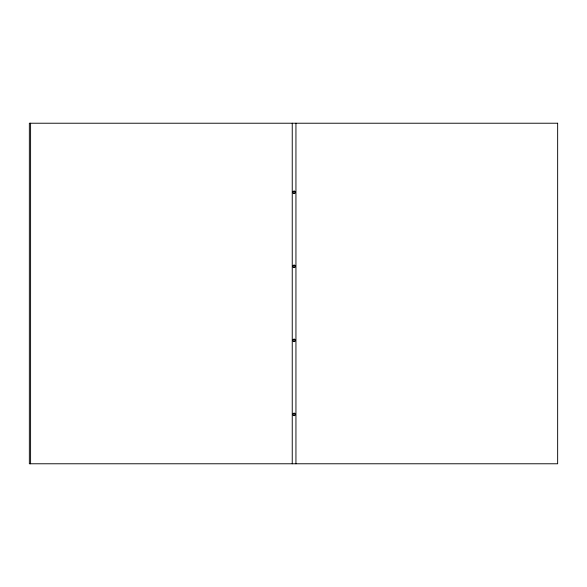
<?xml version="1.0" encoding="UTF-8"?>
<svg xmlns="http://www.w3.org/2000/svg" width="587" height="587" viewBox="0 0 587 587"><rect width="100%" height="100%" fill="white"/><g stroke="black" fill="none" stroke-linecap="round" stroke-linejoin="round"><path stroke-width="0.88" d="M295.943 123.226L295.943 463.774M294.094 191.091L294.094 193.556M294.094 265.119L294.094 267.591M294.094 339.154L294.094 341.619M294.094 413.189L294.094 415.655M292.245 123.226L292.245 463.774M30.59 123.226L30.583 463.774M557.65 123.226L29.35 123.226L29.35 463.774L557.65 463.774L557.65 123.226M293.478 415.486A1.233 1.233 0 0 0 295.327 414.422A1.233 1.233 0 0 0 293.478 413.351A1.233 1.233 0 0 0 293.478 415.486M293.478 341.458A1.233 1.233 0 0 0 295.327 340.387A1.233 1.233 0 0 0 293.478 339.315A1.233 1.233 0 0 0 293.478 341.458M293.478 267.423A1.233 1.233 0 0 0 295.327 266.351A1.233 1.233 0 0 0 293.478 265.287A1.233 1.233 0 0 0 293.478 267.423M293.478 193.394A1.233 1.233 0 0 0 295.327 192.323A1.233 1.233 0 0 0 293.478 191.252A1.233 1.233 0 0 0 293.478 193.394"/></g></svg>
